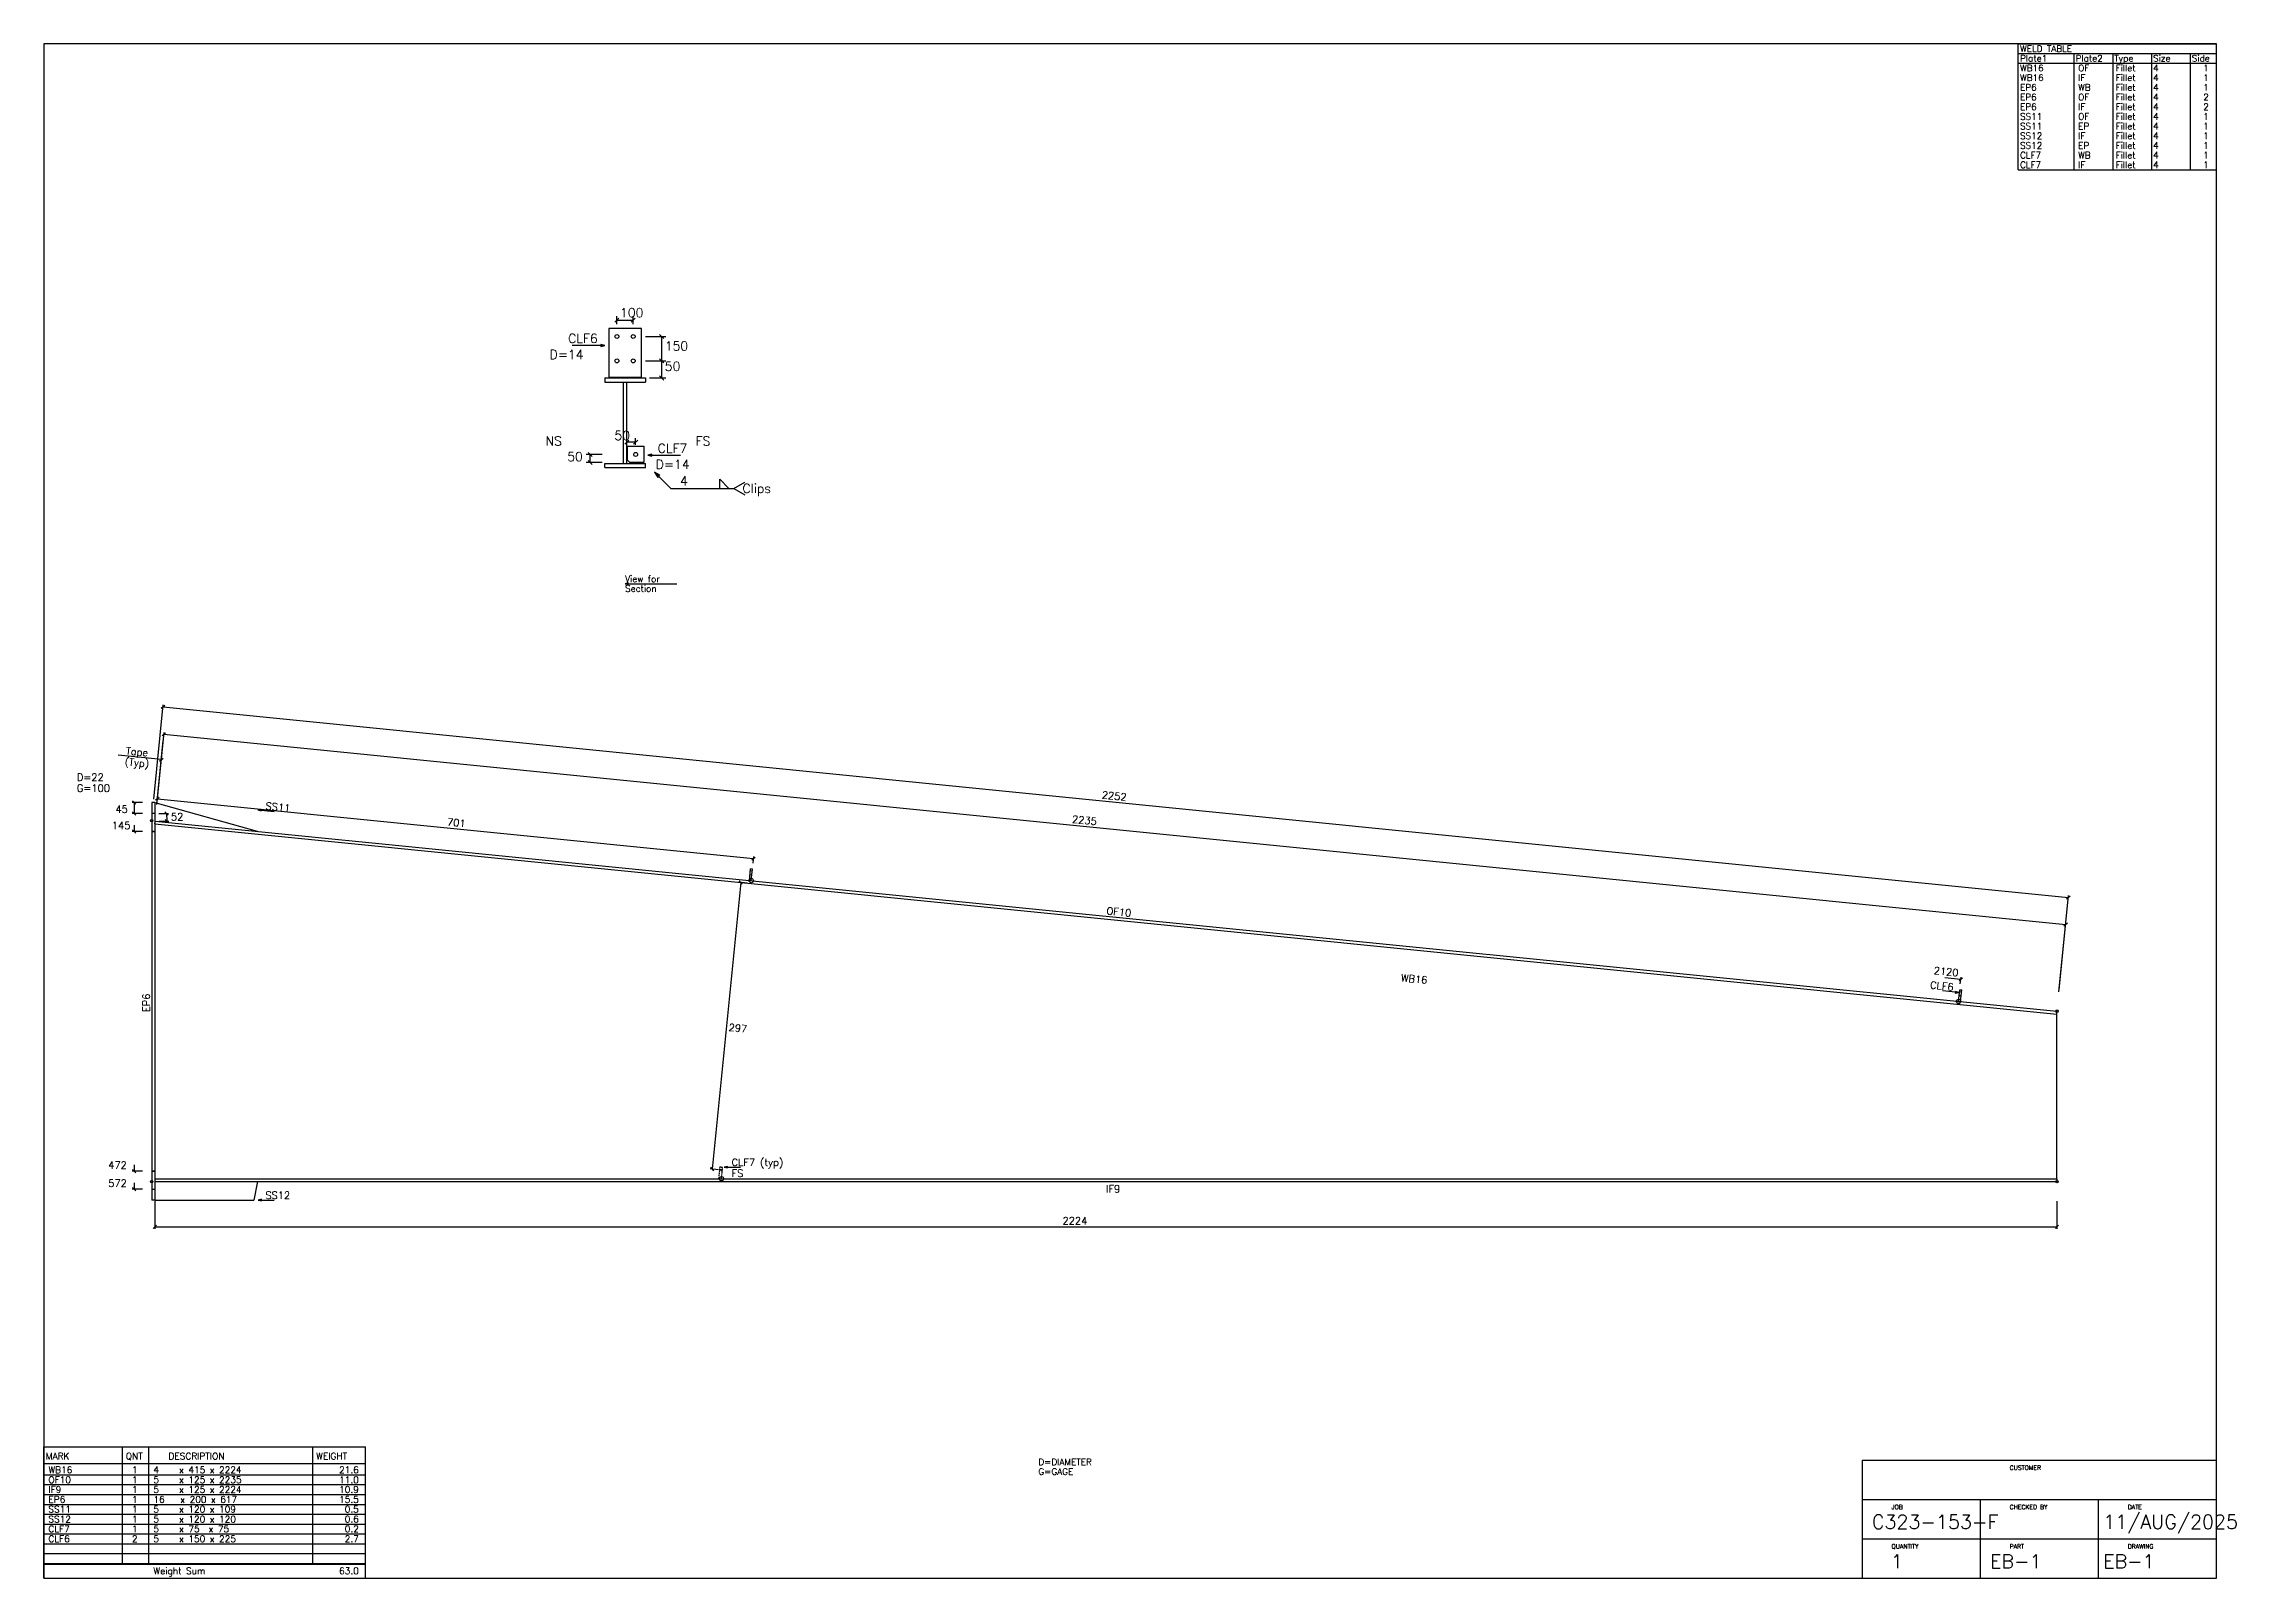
# Model space of a CAD drawing. Extents: x 0 to 849, y 0 to 594.
import ezdxf
from ezdxf.enums import TextEntityAlignment as Align

# ---------------------------------------------------------------- set-up
doc = ezdxf.new("R2010")
doc.units = 0
doc.linetypes.add('CONTIN', pattern=[0])
doc.linetypes.add('DASHED', pattern=[2.3812, 1.5875, -0.7937])
doc.layers.get('0').update_dxf_attribs({"linetype": 'CONTIN'})
for name, color, linetype in [('1', 7, 'CONTIN'), ('11', 7, 'CONTIN'), ('12', 2, 'CONTIN'), ('13', 2, 'CONTIN'), ('14', 7, 'CONTIN'), ('15', 6, 'CONTIN'), ('2', 7, 'CONTIN'), ('20', 7, 'CONTIN'), ('21', 7, 'CONTIN'), ('22', 7, 'CONTIN'), ('3', 1, 'CONTIN'), ('4', 1, 'CONTIN'), ('5', 7, 'CONTIN'), ('6', 4, 'CONTIN'), ('7', 3, 'DASHED'), ('9', 7, 'CONTIN')]:
    doc.layers.add(name, color=color, linetype=linetype)
doc.styles.add('SIMPLEX', font='SIMPLEX')

# ---------------------------------------------------------------- blocks, each defined once
blk = doc.blocks.new('ARROW')
at = {"layer": '2'}
blk.add_line((-0.635, -0.635), (0.635, 0.635), dxfattribs=at)
blk = doc.blocks.new('FLGHOL')
at = {"layer": '6'}
blk.add_solid([(-6.35, 0), (6.35, 0), (-6.35, 25.4), (6.35, 25.4)], dxfattribs=at)
blk = doc.blocks.new('GRTCLPB')
at = {"layer": '13'}
for p, q in [((-12.7, 0), (-12.7, 152.4)), ((-12.7, 152.4), (12.7, 152.4)), ((-12.7, 0), (12.7, 0)), ((12.7, 0), (12.7, 152.4))]:
    blk.add_line(p, q, dxfattribs=at)
at = {"layer": '6'}
for points in [[(-12.7, 119.38), (12.7, 119.38), (-12.7, 134.62), (12.7, 134.62)], [(-12.7, 68.58), (12.7, 68.58), (-12.7, 83.82), (12.7, 83.82)]]:
    blk.add_solid(points, dxfattribs=at)
blk = doc.blocks.new('ARROWP')
for p, q in [((0, 0), (-1.27, 0.317)), ((-1.27, 0.317), (-1.27, -0.317)), ((-1.27, -0.317), (0, 0))]:
    blk.add_line(p, q)
blk = doc.blocks.new('BRCCLPB', base_point=(12.7, 0))
at = {"layer": '1'}
blk.add_solid([(-12.7, 68.58), (12.7, 68.58), (-12.7, 83.82), (12.7, 83.82)], dxfattribs=at)
at = {"layer": '7'}
for p in [(-12.7, 101.6), (12.7, 0)]:
    blk.add_line(p, (12.7, 101.6), dxfattribs=at)
blk = doc.blocks.new('CIRCLE')
at = {"layer": '1'}
blk.add_circle((0, 0), 10.2, dxfattribs=at)
blk = doc.blocks.new('ASMPIECE', base_point=(-424, 37.4))
at = {"layer": '1'}
for p, q in [((-424, 37.4), (-423.662, 40.782)), ((-424, 37.4), (-424, -377.6)), ((-424, 37.4), (1800.16, -185.016)), ((-423.662, 40.782), (1800.498, -181.634)), ((1800.16, -185.016), (1800.498, -181.634)), ((1800.498, -377.6), (1800.498, -185.05)), ((-424, -377.6), (-424, -380.999)), ((-424, -377.6), (1800.498, -377.6)), ((-424, -380.999), (1800.498, -380.999)), ((1800.498, -377.6), (1800.498, -380.999))]:
    blk.add_line(p, q, dxfattribs=at)
at = {"layer": '12'}
for p, q in [((-424, 62.374), (-427.777, 62.374)), ((-427.777, 62.374), (-427.777, -402.574)), ((-424, 62.374), (-424, -402.574)), ((-424, -402.574), (-427.777, -402.574))]:
    blk.add_line(p, q, dxfattribs=at)
at = {"layer": '15'}
for centre in [(273.478, -28.932), (1685.414, -170.125), (238.611, -377.6)]:
    blk.add_circle(centre, 2.538, dxfattribs=at)
at = {"layer": '2'}
for p, q in [((-425.26, 66.36), (-414.246, 176.489)), ((-414.471, 174.234), (1813.804, -48.594)), ((-421.407, 63.332), (-413.289, 144.509)), ((-413.515, 142.254), (1810.645, -80.162)), ((-438.352, 62.374), (-450.439, 62.374)), ((-448.172, 62.374), (-448.172, 49.684)), ((-421.632, 61.077), (-420.843, 68.969)), ((-421.069, 66.714), (276.071, -3)), ((-438.352, 49.684), (-450.439, 49.684)), ((-438.352, 28.533), (-450.439, 28.533)), ((-448.172, 36.087), (-448.172, 28.533)), ((-419.468, 49.684), (-408.137, 49.684)), ((-419.129, 40.782), (-407.799, 40.782)), ((-410.403, 49.684), (-410.065, 40.782)), ((275.508, -8.637), (276.297, -0.745)), ((261.114, -31.111), (227.6, -366.25)), ((268.63, -31.863), (258.859, -30.886)), ((1803.015, -156.468), (1814.029, -46.339)), ((1802.753, -159.084), (1810.871, -77.907)), ((1669.216, -142.315), (1688.007, -144.194)), ((1687.443, -149.831), (1688.233, -141.939)), ((-438.352, -368.733), (-450.439, -368.733)), ((-448.172, -361.179), (-448.172, -368.733)), ((-448.172, -382.33), (-448.172, -389.884)), ((235.116, -367.002), (225.345, -366.025)), ((-438.352, -389.884), (-450.439, -389.884)), ((1800.498, -403.661), (1800.498, -436.143)), ((-424, -433.876), (1800.498, -433.876))]:
    blk.add_line(p, q, dxfattribs=at)
at = {"layer": '3'}
for p, q in [((-421.745, 59.949), (-414.229, 135.113)), ((-416.484, 112.564), (-466.994, 117.615)), ((-303.506, 53.839), (-284.715, 51.959)), ((1685.302, -159.865), (1666.511, -157.986)), ((241.888, -364.099), (260.772, -364.099)), ((-424, -403.661), (-424, -436.143)), ((-303.245, -402.574), (-284.36, -402.574))]:
    blk.add_line(p, q, dxfattribs=at)
at = {"layer": '7'}
blk.add_line((236.582, -363.732), (235.195, -377.6), dxfattribs=at)
at = {"layer": '9'}
for p, q in [((-424, 62.374), (-304.257, 28.842)), ((-304, -380.999), (-308.373, -402.574)), ((-424, -402.574), (-308.373, -402.574))]:
    blk.add_line(p, q, dxfattribs=at)
at = {"layer": '1', "yscale": 0.089, "zscale": 0.089, "rotation": -5.711}
for p, xscale in [((272.351, -28.819), -0.089), ((1686.542, -170.238), 0.089)]:
    blk.add_blockref('GRTCLPB', p, dxfattribs=dict(at, xscale=xscale))
at = {"layer": '15', "xscale": 0.149, "yscale": 0.149, "zscale": 0.149}
for p in [(-427.777, 41.194), (1800.498, -181.634), (-427.777, -380.999), (1800.498, -380.999)]:
    blk.add_blockref('CIRCLE', p, dxfattribs=at)
at = {"layer": '2', "xscale": 2.974, "yscale": 2.974, "zscale": 2.974}
for p, rotation in [((-414.471, 174.234), 174.289), ((-413.515, 142.254), 174.289), ((-448.172, 62.374), 90), ((-448.172, 49.684), -90), ((-421.069, 66.714), 174.289), ((-410.403, 49.684), 90), ((-448.172, 28.533), -90), ((-410.065, 40.782), -90), ((276.071, -3), -5.711), ((261.114, -31.111), 84.289), ((1813.804, -48.594), -5.711), ((1810.645, -80.162), -5.711), ((1688.007, -144.194), -5.711), ((-448.172, -368.733), -90), ((227.6, -366.25), -95.711), ((-448.172, -389.884), -90)]:
    blk.add_blockref('ARROW', p, dxfattribs=dict(at, rotation=rotation))
blk.add_blockref('ARROW', (1800.498, -433.876), dxfattribs=at)
at = {"layer": '3', "xscale": 2.974, "yscale": 2.974, "zscale": 2.974}
for name, p, rotation in [('ARROW', (-416.484, 112.564), -5.711), ('ARROWP', (-303.506, 53.839), 174.289), ('ARROWP', (1685.302, -159.865), -5.711), ('ARROWP', (241.888, -364.099), 180), ('ARROWP', (-303.245, -402.574), 180), ('ARROW', (-424, -433.876), 180)]:
    blk.add_blockref(name, p, dxfattribs=dict(at, rotation=rotation))
at = {"layer": '6', "xscale": 0.134, "yscale": 0.149, "zscale": 0.149, "rotation": -90}
for p in [(-427.777, 49.684), (-427.777, 28.533), (-427.777, -368.733), (-427.777, -389.884)]:
    blk.add_blockref('FLGHOL', p, dxfattribs=at)
at = {"layer": '7', "xscale": 0.134, "yscale": 0.134, "zscale": 0.134, "rotation": -5.711}
blk.add_blockref('BRCCLPB', (238.611, -377.6), dxfattribs=at)
at = {"layer": '11', "style": 'SIMPLEX'}
for s, p in [('45', (-470.179, 50.389)), ('145', (-474.41, 31.353)), ('52', (-405.317, 41.481)), ('472', (-478.64, -365.913)), ('572', (-478.64, -387.063)), ('2224', (637.449, -431.056))]:
    blk.add_text(s, height=8.46, dxfattribs=at).set_placement(p)
for s, p in [('2252', (683.109, 67.298)), ('701', (-82.741, 35.715)), ('2235', (648.298, 38.907)), ('2120', (1656.017, -138.161)), ('297', (246.602, -204.574))]:
    blk.add_text(s, height=8.46, rotation=-5.711, dxfattribs=at).set_placement(p)
at = {"layer": '21', "style": 'SIMPLEX'}
for s, p in [('G=100', (-515.402, 75.065)), ('D=22', (-515.402, 87.755))]:
    blk.add_text(s, height=8.46, dxfattribs=at).set_placement(p)
at = {"layer": '3', "style": 'SIMPLEX'}
for s, rotation, p in [('(Typ)', -5.711, (-459.628, 106.25)), ('Tape', -5.711, (-458.365, 118.878)), ('SS11', -5.711, (-294.947, 54.4)), ('OF10', -5.711, (688.549, -68.313)), ('WB16', -5.711, (1033.031, -146.565)), ('CLF6', -5.711, (1651.769, -155.095)), ('EP6', 90, (-429.891, -182.791))]:
    blk.add_text(s, height=8.46, rotation=rotation, dxfattribs=at).set_placement(p)
for s, p in [('CLF7 (typ)', (250.348, -362.689)), ('FS', (250.348, -375.379)), ('SS12', (-294.784, -401.164)), ('IF9', (688.249, -393.69))]:
    blk.add_text(s, height=8.46, dxfattribs=at).set_placement(p)
blk = doc.blocks.new('ASMPLATE')
at = {"layer": '14'}
for p, q in [((0, 0), (0, 50.8)), ((0, 50.8), (124.46, 50.8)), ((0, 44.45), (124.46, 44.45)), ((30.48, 5.398), (30.48, 50.8)), ((40.64, 5.398), (40.64, 50.8)), ((104.14, 5.398), (104.14, 50.8)), ((104.14, 5.398), (104.14, 50.8)), ((124.46, 5.398), (124.46, 50.8)), ((124.46, 0), (124.46, 50.8)), ((0, 40.005), (124.46, 40.005)), ((0, 36.195), (124.46, 36.195)), ((0, 32.385), (124.46, 32.385)), ((0, 28.575), (124.46, 28.575)), ((0, 24.765), (124.46, 24.765)), ((0, 20.955), (124.46, 20.955)), ((0, 17.145), (124.46, 17.145)), ((0, 13.335), (124.46, 13.335)), ((0, 9.525), (124.46, 9.525)), ((0, 5.715), (124.46, 5.715)), ((0, 5.398), (124.46, 5.398)), ((0, 0), (124.46, 0))]:
    blk.add_line(p, q, dxfattribs=at)
at = {"layer": '14', "style": 'SIMPLEX'}
for s, p in [('MARK', (0.762, 45.974)), ('WB16', (1.778, 40.64)), ('QNT', (31.75, 45.974)), ('  1', (30.607, 40.64)), ('4    x 415 x 2224', (42.418, 40.64)), ('DESCRIPTION', (48.26, 45.974)), ('WEIGHT', (105.41, 45.974)), ('OF10', (1.778, 36.83)), ('IF9', (1.778, 33.02)), ('  1', (30.607, 36.83)), ('  1', (30.607, 33.02)), ('5    x 125 x 2235', (42.418, 36.83)), ('5    x 125 x 2224', (42.418, 33.02)), ('SS11', (1.778, 25.4)), ('EP6', (1.778, 29.21)), ('  1', (30.607, 29.21)), ('  1', (30.607, 25.4)), ('5    x 120 x 109', (42.418, 25.4)), ('16   x 200 x 617', (42.418, 29.21)), ('SS12', (1.778, 21.59)), ('CLF7', (1.778, 17.78)), ('  1', (30.607, 21.59)), ('  1', (30.607, 17.78)), ('5    x 120 x 120', (42.418, 21.59)), ('5    x 75  x 75', (42.418, 17.78)), ('CLF6', (1.778, 13.97)), ('  2', (30.607, 13.97)), ('5    x 150 x 225', (42.418, 13.97)), ('Weight Sum', (42.418, 1.524))]:
    blk.add_text(s, height=2.54, dxfattribs=at).set_placement(p)
for s, p in [('   21.6', (121.92, 40.64)), ('   11.0', (121.92, 36.83)), ('   10.9', (121.92, 33.02)), ('   15.5', (121.92, 29.21)), ('    0.5', (121.92, 25.4)), ('    0.6', (121.92, 21.59)), ('    0.2', (121.92, 17.78)), ('    2.7', (121.92, 13.97)), ('   63.0', (121.92, 1.524))]:
    blk.add_text(s, height=2.54, dxfattribs=at).set_placement(p, align=Align.RIGHT)
blk = doc.blocks.new('ASMTITLE')
for p, q in [((0, 30.48), (91.44, 30.48)), ((0, 30.48), (0, 0)), ((91.44, 0), (91.44, 30.48)), ((0, 20.32), (91.44, 20.32)), ((30.48, 20.32), (30.48, 0)), ((60.96, 20.32), (60.96, 0)), ((0, 10.16), (91.44, 10.16)), ((0, 0), (91.44, 0))]:
    blk.add_line(p, q)
at = {"style": 'SIMPLEX'}
for s, height, p in [('CUSTOMER', 1.143, (38.1, 27.94)), ('JOB', 1.143, (7.62, 17.78)), ('CHECKED BY', 1.143, (38.1, 17.78)), ('11/AUG/2025', 3.607, (62.23, 12.7)), ('DATE', 1.143, (68.58, 17.78)), ('C323-153-F', 3.607, (2.54, 12.7)), ('QUANTITY', 1.143, (7.62, 7.62)), ('  1', 3.607, (2.54, 2.54)), ('EB-1', 3.607, (33.02, 2.54)), ('PART', 1.143, (38.1, 7.62)), ('EB-1', 3.607, (62.23, 2.54)), ('DRAWING', 1.143, (68.58, 7.62))]:
    blk.add_text(s, height=height, dxfattribs=at).set_placement(p)
blk = doc.blocks.new('ASMSECTN')
at = {"layer": '1'}
for p, q in [((-6.35, 27.94), (6.35, 27.94)), ((-6.35, 27.94), (-6.35, 26.67)), ((6.35, 27.94), (6.35, 26.67)), ((-6.35, 26.67), (6.35, 26.67)), ((-0.508, 1.27), (-0.508, 26.67)), ((0.508, 1.27), (0.508, 26.67)), ((-6.35, 0), (-6.35, 1.27)), ((-6.35, 1.27), (6.35, 1.27)), ((-6.35, 0), (6.35, 0)), ((6.35, 0), (6.35, 1.27))]:
    blk.add_line(p, q, dxfattribs=at)
at = {"layer": '13'}
for p, q in [((5.08, 43.434), (-5.08, 43.434)), ((-5.08, 43.434), (-5.08, 28.194)), ((5.08, 28.194), (5.08, 43.434)), ((-5.08, 28.194), (5.08, 28.194)), ((0.762, 6.604), (5.842, 6.604)), ((0.762, 2.286), (0.762, 6.604)), ((0.762, 2.286), (1.524, 1.524)), ((5.842, 1.524), (1.524, 1.524)), ((5.842, 6.604), (5.842, 1.524))]:
    blk.add_line(p, q, dxfattribs=at)
at = {"layer": '3'}
for p, q in [((-2.54, 44.704), (-2.54, 47.244)), ((-2.54, 45.974), (2.54, 45.974)), ((2.54, 44.704), (2.54, 47.244)), ((-6.35, 38.1), (-16.51, 38.1)), ((6.35, 40.894), (12.7, 40.894)), ((11.43, 27.94), (11.43, 40.894)), ((6.35, 33.274), (12.7, 33.274)), ((7.62, 27.94), (12.7, 27.94)), ((0.508, 7.874), (0.508, 9.144)), ((3.302, 7.874), (0.508, 7.874)), ((3.302, 7.112), (3.302, 9.144)), ((-7.112, 4.064), (-12.192, 4.064)), ((-7.112, 1.524), (-12.192, 1.524)), ((-10.922, 1.524), (-10.922, 4.064)), ((7.112, 3.81), (17.272, 3.81))]:
    blk.add_line(p, q, dxfattribs=at)
at = {"layer": '4'}
for p, q in [((9.195, -1.422), (14.315, -6.543)), ((14.315, -6.543), (33.091, -6.543)), ((29.535, -3.698), (32.38, -6.543)), ((29.535, -6.543), (29.535, -3.698)), ((33.091, -6.543), (33.945, -6.543)), ((33.945, -6.543), (37.358, -4.552)), ((33.945, -6.543), (37.358, -8.534))]:
    blk.add_line(p, q, dxfattribs=at)
at = {"layer": '1'}
for p, rotation in [((-2.54, 45.974), 180), ((11.43, 40.894), 90), ((11.43, 33.274), 270), ((11.43, 33.274), 90), ((11.43, 27.94), 270), ((0.508, 7.874), 180), ((-10.922, 4.064), 270), ((-10.922, 1.524), 90)]:
    blk.add_blockref('ARROW', p, dxfattribs=dict(at, rotation=rotation))
at = {"layer": '1', "xscale": 0.06, "yscale": 0.06, "zscale": 0.06}
for p in [(-2.54, 40.894), (2.54, 40.894), (-2.54, 33.274), (2.54, 33.274), (3.302, 4.064)]:
    blk.add_blockref('CIRCLE', p, dxfattribs=at)
at = {"layer": '1'}
for p in [(2.54, 45.974), (3.302, 7.874)]:
    blk.add_blockref('ARROW', p, dxfattribs=at)
at = {"layer": '3'}
blk.add_blockref('ARROWP', (-6.35, 38.1), dxfattribs=at)
at = {"layer": '3', "rotation": 180}
blk.add_blockref('ARROWP', (7.112, 3.81), dxfattribs=at)
at = {"layer": '4', "xscale": 1.5, "yscale": 1.5, "zscale": 1.5, "rotation": 135}
blk.add_blockref('ARROWP', (9.195, -1.422), dxfattribs=at)
at = {"layer": '1', "style": 'SIMPLEX'}
for s, p in [('CLF6', (-17.78, 38.862)), ('CLF7', (10.16, 4.572))]:
    blk.add_text(s, height=2.845, dxfattribs=at).set_placement(p)
at = {"layer": '21', "style": 'SIMPLEX'}
for p in [(-23.571, 33.833), (9.55, -0.457)]:
    blk.add_text('D=14', height=2.845, dxfattribs=at).set_placement(p)
at = {"layer": '3', "style": 'SIMPLEX'}
for s, p in [('100', (-1.592, 46.922)), ('150', (12.378, 36.508)), ('50', (12.378, 30.158)), ('NS', (-24.841, 6.858)), ('50', (-3.336, 8.568)), ('FS', (21.996, 6.858)), ('50', (-18.068, 1.964))]:
    blk.add_text(s, height=2.845, dxfattribs=at).set_placement(p)
at = {"layer": '4', "style": 'SIMPLEX'}
blk.add_text('Clips', height=2.845, dxfattribs=at).set_placement((36.647, -7.965))
at = {"layer": '5', "style": 'SIMPLEX'}
blk.add_text('4', height=2.845, dxfattribs=at).set_placement((17.16, -5.595))
blk = doc.blocks.new('ASMBOLT')
at = {"layer": '21', "style": 'SIMPLEX'}
for s, p in [('G=GAGE', (0, 0)), ('D=DIAMETER', (0, 3.81))]:
    blk.add_text(s, height=2.54, dxfattribs=at).set_placement(p)
blk = doc.blocks.new('ASMVIEW')
at = {"layer": '21'}
blk.add_line((0, 0), (20.32, 0), dxfattribs=at)
at = {"layer": '21', "rotation": 180}
blk.add_blockref('ARROWP', (0, 0), dxfattribs=at)
at = {"layer": '21', "style": 'SIMPLEX'}
for s, p in [('View for', (0, 0.635)), ('Section', (0, -3.175))]:
    blk.add_text(s, height=2.54, dxfattribs=at).set_placement(p)
blk = doc.blocks.new('ASM_WELD', base_point=(0, 49.53))
at = {"layer": '20'}
for p, q in [((0, 49.53), (77.978, 49.53)), ((0, 0), (0, 49.53)), ((0, 45.72), (77.978, 45.72)), ((22.098, 0), (22.098, 45.72)), ((37.338, 0), (37.338, 45.72)), ((52.578, 0), (52.578, 45.72)), ((67.818, 0), (67.818, 45.72)), ((77.978, 0), (77.978, 49.53)), ((0, 41.91), (77.978, 41.91)), ((0, 0), (77.978, 0))]:
    blk.add_line(p, q, dxfattribs=at)
at = {"layer": '14', "style": 'SIMPLEX'}
for s, p in [('WELD TABLE', (0.762, 46.355)), ('Plate1', (0.762, 42.545)), ('Plate2', (22.606, 42.545)), ('Type', (37.846, 42.545)), ('Size', (53.086, 42.545)), ('Side', (68.326, 42.545)), ('WB16', (0.762, 38.735)), ('WB16', (0.762, 34.925)), ('OF', (23.622, 38.735)), ('IF', (23.622, 34.925)), ('Fillet', (38.354, 38.735)), ('Fillet', (38.354, 34.925)), ('4', (53.086, 38.735)), ('4', (53.086, 34.925)), ('  1', (69.342, 38.735)), ('  1', (69.342, 34.925)), ('EP6', (0.762, 31.115)), ('EP6', (0.762, 27.305)), ('EP6', (0.762, 23.495)), ('WB', (23.622, 31.115)), ('OF', (23.622, 27.305)), ('IF', (23.622, 23.495)), ('Fillet', (38.354, 31.115)), ('Fillet', (38.354, 27.305)), ('Fillet', (38.354, 23.495)), ('4', (53.086, 31.115)), ('4', (53.086, 27.305)), ('4', (53.086, 23.495)), ('  2', (69.342, 27.305)), ('  2', (69.342, 23.495)), ('  1', (69.342, 31.115)), ('SS11', (0.762, 19.685)), ('SS11', (0.762, 15.875)), ('OF', (23.622, 19.685)), ('EP', (23.622, 15.875)), ('Fillet', (38.354, 19.685)), ('Fillet', (38.354, 15.875)), ('4', (53.086, 19.685)), ('4', (53.086, 15.875)), ('  1', (69.342, 19.685)), ('  1', (69.342, 15.875)), ('SS12', (0.762, 12.065)), ('SS12', (0.762, 8.255)), ('IF', (23.622, 12.065)), ('EP', (23.622, 8.255)), ('Fillet', (38.354, 12.065)), ('Fillet', (38.354, 8.255)), ('4', (53.086, 12.065)), ('4', (53.086, 8.255)), ('  1', (69.342, 12.065)), ('  1', (69.342, 8.255)), ('CLF7', (0.762, 4.445)), ('CLF7', (0.762, 0.635)), ('WB', (23.622, 4.445)), ('IF', (23.622, 0.635)), ('Fillet', (38.354, 4.445)), ('Fillet', (38.354, 0.635)), ('4', (53.086, 4.445)), ('4', (53.086, 0.635)), ('  1', (69.342, 4.445)), ('  1', (69.342, 0.635))]:
    blk.add_text(s, height=2.54, dxfattribs=at).set_placement(p)

msp = doc.modelspace()

# ---------------------------------------------------------------- linework, layer by layer
at = {"layer": '22'}
for p, q in [((841, 594), (0, 594)), ((0, 594), (0, 0)), ((841, 0), (841, 594)), ((0, 0), (841, 0))]:
    msp.add_line(p, q, dxfattribs=at)

# ---------------------------------------------------------------- block references
for name, p, xscale, yscale, zscale in [('ASM_WELD', (764.269, 594), 0.984, 0.984, 0.984), ('ASMSECTN', (225, 430), 1.24, 1.24, 1.24), ('ASMVIEW', (225, 385), 0.984, 0.984, 0.984), ('ASMPIECE', (43, 292), 0.331, 0.331, 0.331), ('ASMBOLT', (385, 40), 0.984, 0.984, 0.984), ('ASMTITLE', (703.84, 0), 1.5, 1.5, 1.5)]:
    msp.add_blockref(name, p, dxfattribs=dict(xscale=xscale, yscale=yscale, zscale=zscale))
msp.add_blockref('ASMPLATE', (0, 0))

doc.saveas('drawing.dxf')
